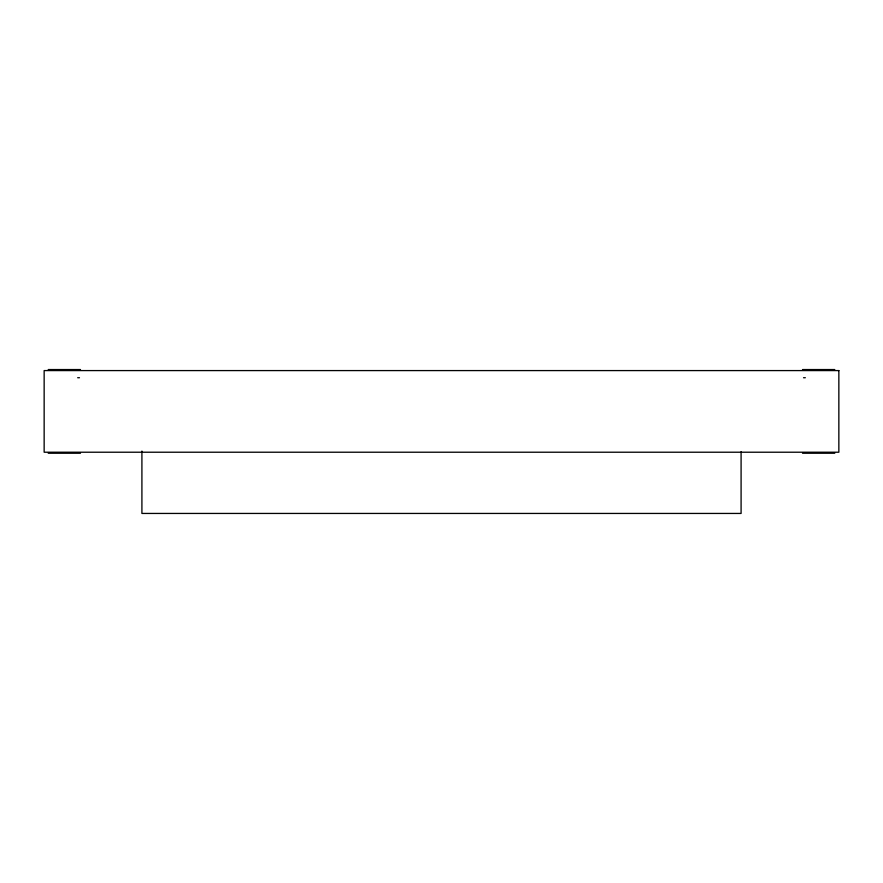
<?xml version="1.0" encoding="UTF-8"?>
<svg xmlns="http://www.w3.org/2000/svg" width="883" height="883" viewBox="0 0 883 883"><rect width="100%" height="100%" fill="white"/><g stroke="black" fill="none" stroke-linecap="round" stroke-linejoin="round"><path stroke-width="1.32" d="M48.234 369.558L80.485 369.558M802.515 369.558L834.766 369.558M77.671 377.725L79.47 377.725M803.53 377.725L805.329 377.725M48.234 453.233L80.485 453.233M802.515 453.233L834.766 453.233M741.091 451.754L741.091 513.442L141.909 513.442L141.909 451.081M838.85 370.584L44.15 370.584L44.15 452.217L838.85 452.217L838.85 370.584"/></g></svg>
